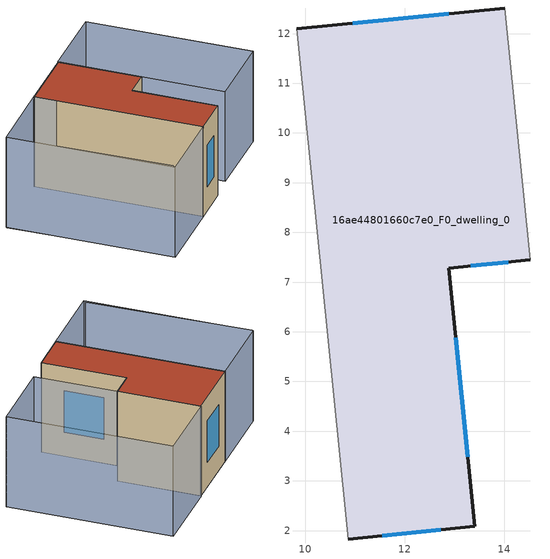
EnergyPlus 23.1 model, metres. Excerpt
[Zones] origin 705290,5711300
16ae44801660c7e0_F0_dwelling_0
 floor ground (EU_floor_Construction): 13.41,2.09 12.89,7.28 14.53,7.45 14.02,12.51 9.83,12.1 10.86,1.83 z0
 wall outside (EU_wall_Construction): 9.83,12.1 14.02,12.51 / 14.53,7.45 12.89,7.28 13.41,2.09 10.86,1.83 z0:6
 wall adiabatic (EU_wall_Construction): 10.86,1.83 9.83,12.1 / 14.02,12.51 14.53,7.45 z0:6
 window (EU_Window_Construction): 12.72,2.02 11.55,1.9 / 10.96,12.21 12.89,12.4 / 14.08,7.4 13.33,7.32 / 13.03,5.88 13.27,3.49 z1.62:4.38
 roof outside (EU_roof_Construction): 14.02,12.51 14.53,7.45 12.89,7.28 13.41,2.09 10.86,1.83 9.83,12.1 z6
shading: 4.97,11.56 6.1,1.52 / 18.83,13.01 19.85,2.86 / 19.85,2.86 15.04,2.38 / 15.04,2.38 14.01,12.52 / 14.01,12.52 18.83,13.01 / 19.85,2.86 18.83,13.01 / 10.87,1.83 6.01,1.34 / 6.01,1.34 4.97,11.61 / 4.97,11.61 9.83,12.1 / 9.83,12.1 10.87,1.83 z0:6
[Building]
EU S2 Campaign: North Axis=0; Terrain=City; Solar Distribution=FullExterior
[Site:Location]
London: Latitude=51.5; Longitude=-0.5; Time Zone=0; Elevation=25
[SizingPeriod:WeatherFileDays]
AnnualSizingPeriod: Begin Month=1; Begin Day of Month=1; End Month=12; End Day of Month=31; Day of Week for Start Day=Monday; Use Weather File Daylight Saving Period=No; Use Weather File Rain and Snow Indicators=No
[MATERIAL]
EU_InternalMass_Material: Roughness=MediumRough; Thickness=0.1; Conductivity=1; Density=1800; Specific Heat=900; Thermal Absorptance=0.9; Solar Absorptance=0.7; Visible Absorptance=0.7
[MATERIAL:NOMASS] Roughness=MediumRough; Thermal Absorptance=0.9; Solar Absorptance=0.7; Visible Absorptance=0.7
Name | Thermal Resistance
EU_wall_NoMass | 0.555556
EU_roof_NoMass | 0.510204
EU_floor_NoMass | 1.68919
[WINDOWMATERIAL:SIMPLEGLAZINGSYSTEM]
EU_Window_SimpleGlazing: UFactor=3.96; Solar Heat Gain Coefficient=0.85; Visible Transmittance=0.85
[CONSTRUCTION]
EU_wall_Construction: EU_wall_NoMass
EU_roof_Construction: EU_roof_NoMass
EU_floor_Construction: EU_floor_NoMass
EU_InternalMass_Construction: EU_InternalMass_Material
EU_Window_Construction: EU_Window_SimpleGlazing
[ZONE]
16ae44801660c7e0_F0_dwelling_0: Type=1; Multiplier=1; Ceiling Height=autocalculate; Volume=208.841; Floor Area=autocalculate; Part of Total Floor Area=Yes
[INTERNALMASS]
16ae44801660c7e0_F0_dwelling_0_EU_InternalMass: Construction=EU_InternalMass_Construction; Zone or ZoneList=16ae44801660c7e0_F0_dwelling_0; Surface Area=34.8071
[OTHEREQUIPMENT]
EU_Step8_InternalGain_16ae44801660c7e0_F0_dwelling_0_f000: Fuel Type=Electricity; Zone or ZoneList or Space or SpaceList=16ae44801660c7e0_F0_dwelling_0; Schedule=EU_Step8_GainSchedule_16ae44801660c7e0_F0_dwelling_0_f000; Design Level Calculation Method=Watts/Area; Power per Zone Floor Area=1; Fraction Latent=0; Fraction Radiant=0; Fraction Lost=0; Carbon Dioxide Generation Rate=0; EndUse Subcategory=EU_Step8_InternalGains
[ZONEVENTILATION:DESIGNFLOWRATE]
EU_ConstantAir_16ae44801660c7e0_F0_dwelling_0: Zone or ZoneList or Space or SpaceList=16ae44801660c7e0_F0_dwelling_0; Schedule=EU_AlwaysOn; Design Flow Rate Calculation Method=AirChanges/Hour; Air Changes per Hour=0.48; Ventilation Type=Natural; Fan Pressure Rise=0; Fan Total Efficiency=1; Constant Term Coefficient=1; Temperature Term Coefficient=0; Velocity Term Coefficient=0; Velocity Squared Term Coefficient=0; Minimum Indoor Temperature=-100; Maximum Indoor Temperature=100; Delta Temperature=-100; Minimum Outdoor Temperature=-100; Maximum Outdoor Temperature=100; Maximum Wind Speed=40
[HVACTEMPLATE:THERMOSTAT]
EU_HeatOnly_16ae44801660c7e0_F0_dwelling_0: Constant Heating Setpoint=20; Constant Cooling Setpoint=50
[HVACTEMPLATE:ZONE:IDEALLOADSAIRSYSTEM]
16ae44801660c7e0_F0_dwelling_0: Template Thermostat=EU_HeatOnly_16ae44801660c7e0_F0_dwelling_0; System Availability Schedule=EU_AlwaysOn; Maximum Heating Supply Air Temperature=50; Minimum Cooling Supply Air Temperature=13; Maximum Heating Supply Air Humidity Ratio=0.0156; Minimum Cooling Supply Air Humidity Ratio=0.0077; Heating Limit=NoLimit; Cooling Limit=NoLimit; Heating Availability Schedule=EU_AlwaysOn; Cooling Availability Schedule=EU_CoolingOff; Dehumidification Control Type=ConstantSensibleHeatRatio; Cooling Sensible Heat Ratio=0.7; Dehumidification Setpoint=60; Humidification Control Type=None; Humidification Setpoint=30; Outdoor Air Method=None; Outdoor Air Flow Rate per Person=0.00944; Outdoor Air Flow Rate per Zone Floor Area=0; Outdoor Air Flow Rate per Zone=0; Demand Controlled Ventilation Type=None; Outdoor Air Economizer Type=NoEconomizer; Heat Recovery Type=None; Sensible Heat Recovery Effectiveness=0.7; Latent Heat Recovery Effectiveness=0.65
[SIZING:ZONE]
16ae44801660c7e0_F0_dwelling_0: Zone Cooling Design Supply Air Temperature Input Method=SupplyAirTemperature; Zone Cooling Design Supply Air Temperature=13; Zone Heating Design Supply Air Temperature Input Method=SupplyAirTemperature; Zone Heating Design Supply Air Temperature=50; Zone Cooling Design Supply Air Humidity Ratio=0.008; Zone Heating Design Supply Air Humidity Ratio=0.008; Cooling Design Air Flow Method=DesignDay; Cooling Design Air Flow Rate=0; Cooling Minimum Air Flow per Zone Floor Area=0.000762; Cooling Minimum Air Flow=0; Cooling Minimum Air Flow Fraction=0.2; Heating Design Air Flow Method=DesignDay; Heating Design Air Flow Rate=0; Heating Maximum Air Flow per Zone Floor Area=0.002032; Heating Maximum Air Flow=0.141576; Heating Maximum Air Flow Fraction=0.3; Account for Dedicated Outdoor Air System=No; Dedicated Outdoor Air System Control Strategy=NeutralSupplyAir; Dedicated Outdoor Air Low Setpoint Temperature for Design=autosize; Dedicated Outdoor Air High Setpoint Temperature for Design=autosize; Zone Load Sizing Method=Sensible Load Only No Latent Load; Zone Latent Cooling Design Supply Air Humidity Ratio Input Method=HumidityRatioDifference; Zone Cooling Design Supply Air Humidity Ratio Difference=0.005; Zone Latent Heating Design Supply Air Humidity Ratio Input Method=HumidityRatioDifference; Zone Humidification Design Supply Air Humidity Ratio Difference=0.005
[SCHEDULE:CONSTANT]
Name | Hourly Value
EU_AlwaysOn | 1
EU_CoolingOff | 0
[SCHEDULE:FILE]
EU_Step8_GainSchedule_16ae44801660c7e0_F0_dwelling_0_f000: File=../../schedules/16ae44801660c7e0/16ae44801660c7e0_F0_dwelling_0_f000_gain.csv; Column Number=1; Rows to Skip at Top=0; Number of Hours of Data=8760; Column Separator=Comma; Interpolate to Timestep=No; Minutes per Item=60; Adjust Schedule for Daylight Savings=Yes
